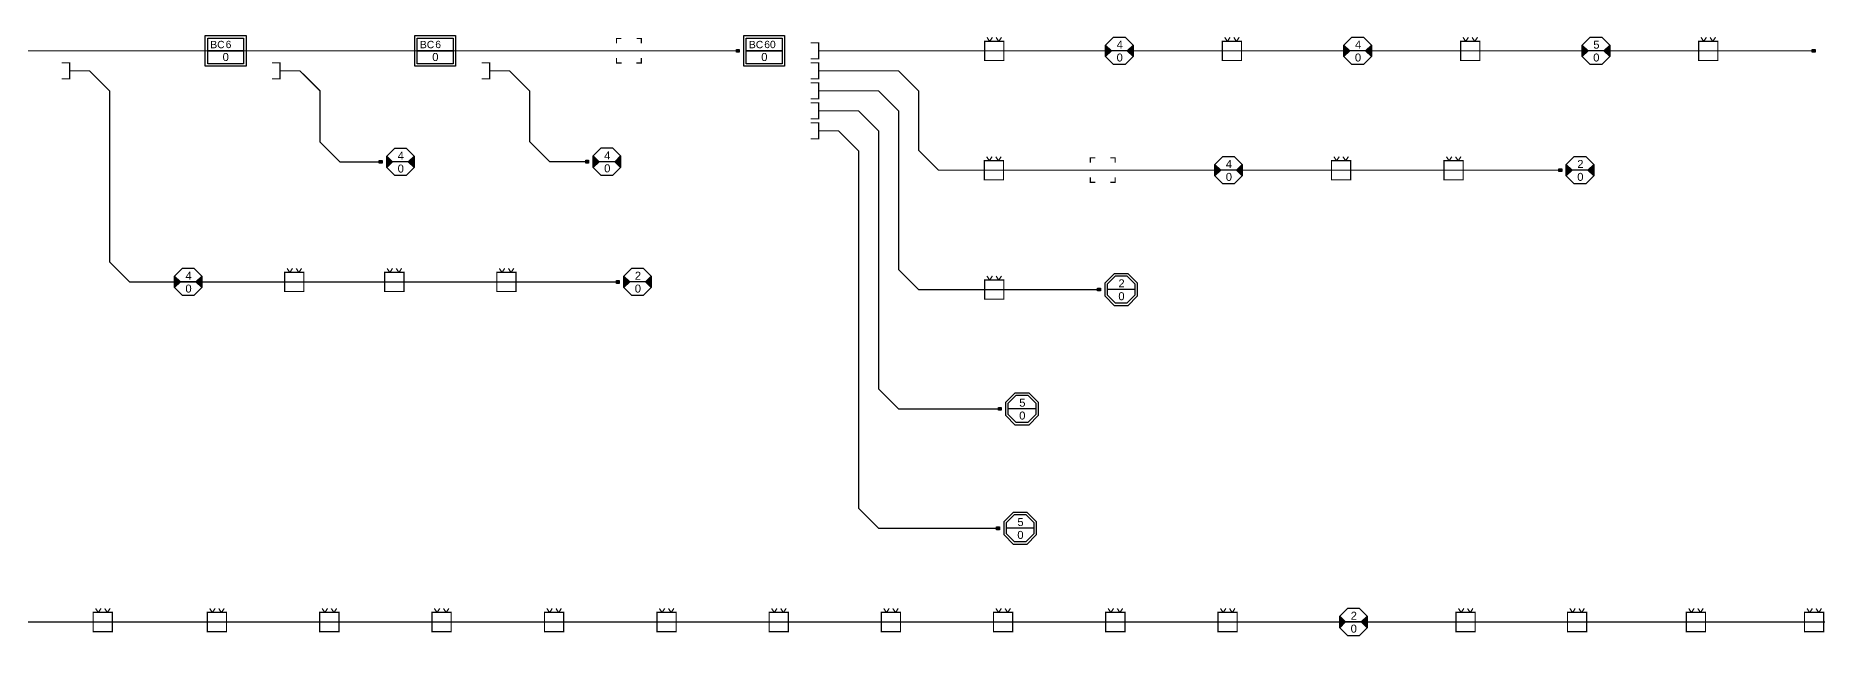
# Model space of a CAD drawing. Header units: millimetres. Extents: x -8 to 2215, y -1075 to 4.
# Drawn here: x 975.6 to 1420.9, y -518.1 to -361.5 of the extents above; entities that cross this region are included whole.
import ezdxf
from ezdxf.enums import TextEntityAlignment as Align

# ---------------------------------------------------------------- set-up
doc = ezdxf.new("R2010")
doc.units = ezdxf.units.MM
for name, color, linetype in [('1 - 012Fo Conduite', 4, '12Fo'), ('1 - 096Fo Conduite', 30, '96Fo'), ('2 - 012Fo Aerien', 4, '12Fo AERIEN'), ('2 - 048Fo Aerien', 60, '48Fo AERIEN'), ('BPE', 122, 'Continuous'), ('BPECHB', 7, 'Continuous'), ('BPEFACADE', 7, 'Continuous'), ('PBO-CHB', 122, 'Continuous'), ('PBO-POT', 5, 'Continuous'), ('PBOCHB', 7, 'Continuous'), ('PBOPOT', 7, 'Continuous'), ('PDTCHB', 7, 'Continuous'), ('PDTPOT', 7, 'Continuous')]:
    doc.layers.add(name, color=color, linetype=linetype)
doc.styles.add('arial', font='Arial')
doc.styles.get("Standard").update_dxf_attribs({"font": 'Arial'})
doc.styles.add('TimeNR', font='Arial')
doc.linetypes.add('12Fo', pattern='A,4,-0.5,["12Fo",Standard,S=1,R=0,X=0,Y=-0.5],-3.65', length=8.15)
doc.linetypes.add('12Fo AERIEN', pattern='A,4,[131,Arial,S=1,R=0,X=0,Y=-1],4,-0.5,["12Fo",Standard,S=1,R=0,X=0,Y=-0.5],-3.65', length=12.15)
doc.linetypes.add('48Fo AERIEN', pattern='A,4,[131,Arial,S=1,R=0,X=0,Y=-1],4,-0.5,["48Fo",Standard,S=1,R=0,X=0,Y=-0.5],-3.65', length=12.15)
doc.linetypes.add('96Fo', pattern='A,4,-0.5,["96Fo",Standard,S=1,R=0,X=0,Y=-0.5],-3.65', length=8.15)

# ---------------------------------------------------------------- blocks, each defined once
blk = doc.blocks.new('PBOPOT')
for points in [[(-3.426679, -1.42879), (-1.95254, -5e-06), (-3.426679, 1.42881)], [(3.426691, 1.42881), (1.952552, -5e-06), (3.426691, -1.42879)]]:
    blk.add_hatch(color=256).paths.add_polyline_path(points)
at = {"flags": 128}
blk.add_lwpolyline([(1.426691, 3.42881), (3.426691, 1.42881), (3.426691, -1.42879), (1.426691, -3.42879), (-1.426679, -3.42879), (-3.426679, -1.42879), (-3.426679, 1.42881), (-1.426679, 3.42881)], close=True, dxfattribs=at)
for points in [[(-3.426679, -1.42879), (-1.95254, -5e-06), (-3.426679, 1.42881)], [(1.952552, -5e-06), (-1.952552, 5e-06)], [(3.426691, -1.42879), (1.952552, -5e-06), (3.426691, 1.42881)]]:
    blk.add_lwpolyline(points, dxfattribs=at)
at = {"color": 0}
blk.add_attdef('NOE_NUM', text='', height=2, dxfattribs=at).set_placement((0.001141784766661, 8.271365), align=Align.MIDDLE_CENTER)
at = {"color": 0, "style": 'arial'}
for tag, p in [('NOE_NBLR', (0.0969086594349919, 1.557347)), ('NOE_NBEPIS', (0.0848216859684729, -1.659103))]:
    blk.add_attdef(tag, text='', height=2, dxfattribs=at).set_placement(p, align=Align.MIDDLE_CENTER)
at = {"flags": 1}
for tag, p in [('ADR_VILLE', (-0.1768844440455752, -8.610899999999999)), ('NOE_USAGE', (-0.0027624275011708, -6.6109)), ('ADR_VOIE', (-0.0969866524114251, -8.110899999999999)), ('MAT_CAPA', (-0.0278007986577182, -5.6109)), ('NOE_TYPE', (-0.0390622739191511, -5.1109)), ('ADR_NUM', (0.0294883948805995, -7.6109)), ('MAT_REF', (-0.0290025717184331, -4.6109)), ('.', (0.0511793784922741, -7.1109)), ('INF_NATURE', (-0.0913168354924303, -11.6109)), ('INF_PROPRI', (-0.099462566411737, -12.1109)), ('ADR_INSEE', (-0.0688707725924773, -9.610899999999999)), ('ADR_CPLT', (-0.0620635195879506, -9.110899999999999)), ('SEC_NUM', (0.0176129196191666, -11.1109)), ('ADR_CP', (-0.0066411563914469, -10.1109))]:
    blk.add_attdef(tag, text='', height=0.3, dxfattribs=at).set_placement(p, align=Align.MIDDLE_CENTER)
blk.add_attdef('NOE_POSE', text='', height=0.3, dxfattribs=at).set_placement((-1.134931, -6.060909), align=Align.MIDDLE_LEFT)
blk.add_attdef('INF_NUM', text='', height=0.3, dxfattribs=at).set_placement((0.9534980501014515, -10.550998), align=Align.MIDDLE_RIGHT)
blk = doc.blocks.new('BLKSYN.224')
at = {"layer": 'PBO-POT', "linetype": 'ByBlock'}
ref = blk.add_blockref('PBOPOT', (0, 0), dxfattribs=at)
ref.add_attrib('NOE_NBLR', '4', dxfattribs={"layer": '0', "height": 2, "style": 'arial'}).set_placement((0.0969086594349919, 1.557347), align=Align.MIDDLE_CENTER)
ref.add_attrib('NOE_NBEPIS', '0', dxfattribs={"layer": '0', "height": 2, "style": 'arial'}).set_placement((0.0848216859684729, -1.659103), align=Align.MIDDLE_CENTER)
blk = doc.blocks.new('BLKSYN.226')
at = {"layer": 'PBO-POT', "linetype": 'ByBlock'}
ref = blk.add_blockref('PBOPOT', (0, 0), dxfattribs=at)
ref.add_attrib('NOE_NBLR', '4', dxfattribs={"layer": '0', "height": 2, "style": 'arial'}).set_placement((0.0969086594349919, 1.557347), align=Align.MIDDLE_CENTER)
ref.add_attrib('NOE_NBEPIS', '0', dxfattribs={"layer": '0', "height": 2, "style": 'arial'}).set_placement((0.0848216859684729, -1.659103), align=Align.MIDDLE_CENTER)
blk = doc.blocks.new('BLKSYN.228')
at = {"layer": 'PBO-POT', "linetype": 'ByBlock'}
ref = blk.add_blockref('PBOPOT', (0, 0), dxfattribs=at)
ref.add_attrib('NOE_NBLR', '5', dxfattribs={"layer": '0', "height": 2, "style": 'arial'}).set_placement((0.0969086594349919, 1.557347), align=Align.MIDDLE_CENTER)
ref.add_attrib('NOE_NBEPIS', '0', dxfattribs={"layer": '0', "height": 2, "style": 'arial'}).set_placement((0.0848216859684729, -1.659103), align=Align.MIDDLE_CENTER)
blk = doc.blocks.new('BLKSYN.232')
at = {"layer": 'PBO-POT', "linetype": 'ByBlock'}
ref = blk.add_blockref('PBOPOT', (0, 0), dxfattribs=at)
ref.add_attrib('NOE_NBLR', '4', dxfattribs={"layer": '0', "height": 2, "style": 'arial'}).set_placement((0.0969086594349919, 1.557347), align=Align.MIDDLE_CENTER)
ref.add_attrib('NOE_NBEPIS', '0', dxfattribs={"layer": '0', "height": 2, "style": 'arial'}).set_placement((0.0848216859684729, -1.659103), align=Align.MIDDLE_CENTER)
blk = doc.blocks.new('BLKSYN.235')
at = {"layer": 'PBO-POT', "linetype": 'ByBlock'}
ref = blk.add_blockref('PBOPOT', (0, 0), dxfattribs=at)
ref.add_attrib('NOE_NBLR', '2', dxfattribs={"layer": '0', "height": 2, "style": 'arial'}).set_placement((0.0969086594349919, 1.557347), align=Align.MIDDLE_CENTER)
ref.add_attrib('NOE_NBEPIS', '0', dxfattribs={"layer": '0', "height": 2, "style": 'arial'}).set_placement((0.0848216859684729, -1.659103), align=Align.MIDDLE_CENTER)
blk = doc.blocks.new('BLKSYN.222')
at = {"layer": 'PBO-POT', "linetype": 'ByBlock'}
ref = blk.add_blockref('PBOPOT', (0, 0), dxfattribs=at)
ref.add_attrib('NOE_NBLR', '4', dxfattribs={"layer": '0', "height": 2, "style": 'arial'}).set_placement((0.0969086594349919, 1.557347), align=Align.MIDDLE_CENTER)
ref.add_attrib('NOE_NBEPIS', '0', dxfattribs={"layer": '0', "height": 2, "style": 'arial'}).set_placement((0.0848216859684729, -1.659103), align=Align.MIDDLE_CENTER)
blk = doc.blocks.new('BLKSYN.220')
at = {"layer": 'PBO-POT', "linetype": 'ByBlock'}
ref = blk.add_blockref('PBOPOT', (0, 0), dxfattribs=at)
ref.add_attrib('NOE_NBLR', '4', dxfattribs={"layer": '0', "height": 2, "style": 'arial'}).set_placement((0.0969086594349919, 1.557347), align=Align.MIDDLE_CENTER)
ref.add_attrib('NOE_NBEPIS', '0', dxfattribs={"layer": '0', "height": 2, "style": 'arial'}).set_placement((0.0848216859684729, -1.659103), align=Align.MIDDLE_CENTER)
blk = doc.blocks.new('BLKSYN.214')
at = {"layer": 'PBO-POT', "linetype": 'ByBlock'}
ref = blk.add_blockref('PBOPOT', (0, 0), dxfattribs=at)
ref.add_attrib('NOE_NBLR', '4', dxfattribs={"layer": '0', "height": 2, "style": 'arial'}).set_placement((0.0969086594349919, 1.557347), align=Align.MIDDLE_CENTER)
ref.add_attrib('NOE_NBEPIS', '0', dxfattribs={"layer": '0', "height": 2, "style": 'arial'}).set_placement((0.0848216859684729, -1.659103), align=Align.MIDDLE_CENTER)
blk = doc.blocks.new('BLKSYN.215')
at = {"layer": 'PBO-POT', "linetype": 'ByBlock'}
ref = blk.add_blockref('PBOPOT', (0, 0), dxfattribs=at)
ref.add_attrib('NOE_NBLR', '2', dxfattribs={"layer": '0', "height": 2, "style": 'arial'}).set_placement((0.0969086594349919, 1.557347), align=Align.MIDDLE_CENTER)
ref.add_attrib('NOE_NBEPIS', '0', dxfattribs={"layer": '0', "height": 2, "style": 'arial'}).set_placement((0.0848216859684729, -1.659103), align=Align.MIDDLE_CENTER)
blk = doc.blocks.new('BLKSYN.244')
at = {"layer": 'PBO-POT', "linetype": 'ByBlock'}
ref = blk.add_blockref('PBOPOT', (0, 0), dxfattribs=at)
ref.add_attrib('NOE_NBLR', '2', dxfattribs={"layer": '0', "height": 2, "style": 'arial'}).set_placement((0.0969086594349919, 1.557347), align=Align.MIDDLE_CENTER)
ref.add_attrib('NOE_NBEPIS', '0', dxfattribs={"layer": '0', "height": 2, "style": 'arial'}).set_placement((0.0848216859684729, -1.659103), align=Align.MIDDLE_CENTER)
blk = doc.blocks.new('BPECHB')
at = {"color": 122, "linetype": 'Continuous', "flags": 128}
for points in [[(-5.089844999999999, 3.810116999999999), (5.089844999999999, 3.810116999999999), (5.089844999999999, -3.810116999999999), (-5.089844999999999, -3.810116999999999)], [(-4.489844999999999, 3.210116999999999), (4.489844999999999, 3.210116999999999), (4.489844999999999, -3.210116999999999), (-4.489844999999999, -3.210116999999999)]]:
    blk.add_lwpolyline(points, close=True, dxfattribs=at)
at = {"color": 122, "flags": 128}
for points in [[(-4.489844999999999, 3.210116999999999), (4.489844999999999, 3.210116999999999), (4.489844999999999, 0), (-4.489844999999999, 0)], [(-4.489844999999999, 0), (4.489844999999999, 0), (4.489844999999999, -3.210116999999999), (-4.489844999999999, -3.210116999999999)]]:
    blk.add_lwpolyline(points, close=True, dxfattribs=at)
at = {"color": 122}
blk.add_text(' BC', height=1.8442, dxfattribs=at).set_placement((-4.550228999999999, 0.6583420000000001))
at = {"color": 122, "flags": 1}
blk.add_attdef('NOE_NUM', text='', height=2, dxfattribs=at).set_placement((0.2721694778089541, 7.153788999999999), align=Align.MIDDLE_CENTER)
at = {"color": 122, "linetype": 'ByBlock', "style": 'TimeNR'}
blk.add_attdef('NOE_NBEPIS', text='', height=1.844, dxfattribs=at).set_placement((-1e-16, 1.605058), align=Align.MIDDLE_LEFT)
at = {"color": 122, "style": 'arial'}
blk.add_attdef('NOE_NBLR', text='', height=2, dxfattribs=at).set_placement((0.0247808886300822, -1.529046), align=Align.MIDDLE_CENTER)
at = {"flags": 1}
for tag, p in [('NOE_USAGE', (0.2449582709981473, -7.728476)), ('MAT_CAPA', (0.2442271972495126, -6.728476)), ('NOE_TYPE', (0.2448187533659786, -6.228476)), ('ADR_NUM', (0.2457254494508585, -8.728475999999999)), ('MAT_REF', (0.2446951704370922, -5.728476)), ('.', (0.243890733198959, -8.228475999999999)), ('INF_NATURE', (0.2450474278090706, -12.728476)), ('INF_PROPRI', (0.244936022947063, -13.228476)), ('ADR_INSEE', (0.2458681742015199, -10.728476)), ('ADR_VILLE', (0.2459045095697046, -9.728475999999999)), ('ADR_CPLT', (0.2458352512169606, -10.228476)), ('ADR_VOIE', (0.2456949778750687, -9.228475999999999)), ('SEC_NUM', (0.2447890901512266, -12.228476)), ('ADR_CP', (0.2455895884925912, -11.228476))]:
    blk.add_attdef(tag, text='', height=0.3, dxfattribs=at).set_placement(p, align=Align.MIDDLE_CENTER)
blk.add_attdef('NOE_POSE', text='', height=0.3, dxfattribs=at).set_placement((-0.884025, -7.178484999999999), align=Align.MIDDLE_LEFT)
blk.add_attdef('INF_NUM', text='', height=0.3, dxfattribs=at).set_placement((1.243281677659433, -11.668574), align=Align.MIDDLE_RIGHT)
blk = doc.blocks.new('BLKSYN.221')
at = {"layer": 'BPE', "linetype": 'ByBlock'}
ref = blk.add_blockref('BPECHB', (0, 0), dxfattribs=at)
ref.add_attrib('NOE_NBEPIS', '6', dxfattribs={"layer": '0', "height": 1.844, "style": 'TimeNR'}).set_placement((-1e-16, 1.605058), align=Align.MIDDLE_LEFT)
ref.add_attrib('NOE_NBLR', '0', dxfattribs={"layer": '0', "height": 2, "style": 'arial'}).set_placement((0.0247808886300822, -1.529046), align=Align.MIDDLE_CENTER)
blk = doc.blocks.new('BLKSYN.223')
at = {"layer": 'BPE', "linetype": 'ByBlock'}
ref = blk.add_blockref('BPECHB', (0, 0), dxfattribs=at)
ref.add_attrib('NOE_NBEPIS', '6', dxfattribs={"layer": '0', "height": 1.844, "style": 'TimeNR'}).set_placement((-1e-16, 1.605058), align=Align.MIDDLE_LEFT)
ref.add_attrib('NOE_NBLR', '0', dxfattribs={"layer": '0', "height": 2, "style": 'arial'}).set_placement((0.0247808886300822, -1.529046), align=Align.MIDDLE_CENTER)
blk = doc.blocks.new('BLKSYN.242')
at = {"layer": 'BPE', "linetype": 'ByBlock'}
ref = blk.add_blockref('BPECHB', (0, 0), dxfattribs=at)
ref.add_attrib('NOE_NBEPIS', '60', dxfattribs={"layer": '0', "height": 1.844, "style": 'TimeNR'}).set_placement((-1e-16, 1.605058), align=Align.MIDDLE_LEFT)
ref.add_attrib('NOE_NBLR', '0', dxfattribs={"layer": '0', "height": 2, "style": 'arial'}).set_placement((0.0247808886300822, -1.529046), align=Align.MIDDLE_CENTER)
blk = doc.blocks.new('PBOCHB')
at = {"flags": 128}
for points in [[(1.675213, 4.028807), (4.026685, 1.677336), (4.026685, -1.677321), (1.675213, -4.028792), (-1.675213, -4.028792), (-4.026685, -1.677321), (-4.026685, 1.677336), (-1.675213, 4.028807)], [(1.426685, 3.428807), (3.426685, 1.428807), (3.426685, -1.428792), (1.426685, -3.428792), (-1.426685, -3.428792), (-3.426685, -1.428792), (-3.426685, 1.428807), (-1.426685, 3.428807)]]:
    blk.add_lwpolyline(points, close=True, dxfattribs=at)
blk.add_lwpolyline([(3.426685, -8e-06), (-3.426685, 8e-06)], dxfattribs=at)
blk.add_attdef('NOE_NUM', text='', height=2).set_placement((0.0353450000000004, 8.271365), align=Align.MIDDLE_CENTER)
at = {"color": 0, "style": 'arial'}
for tag, p in [('NOE_NBLR', (0.0969086594349919, 1.557347)), ('NOE_NBEPIS', (0.0848216859684729, -1.659103))]:
    blk.add_attdef(tag, text='', height=2, dxfattribs=at).set_placement(p, align=Align.MIDDLE_CENTER)
at = {"flags": 1}
for tag, p in [('NOE_USAGE', (0.0397609999999999, -6.6109)), ('MAT_CAPA', (0.0640689999999999, -5.6109)), ('ADR_NUM', (0.008278, -7.6109)), ('NOE_TYPE', (0.075923, -5.1109)), ('ADR_VOIE', (0.1347240000000001, -8.110899999999999)), ('ADR_VILLE', (0.2148309999999996, -8.610899999999999)), ('MAT_REF', (0.065739, -4.6109)), ('.', (-0.015296, -7.1109)), ('INF_NATURE', (0.1284549999999998, -11.6109)), ('INF_PROPRI', (0.1365409999999998, -12.1109)), ('ADR_INSEE', (0.1068299999999998, -9.610899999999999)), ('ADR_CPLT', (0.0999399999999999, -9.110899999999999)), ('SEC_NUM', (0.019218, -11.1109)), ('ADR_CP', (0.044273, -10.1109))]:
    blk.add_attdef(tag, text='', height=0.3, dxfattribs=at).set_placement(p, align=Align.MIDDLE_CENTER)
blk.add_attdef('NOE_POSE', text='', height=0.3, dxfattribs=at).set_placement((-1.134931, -6.060909), align=Align.MIDDLE_LEFT)
blk.add_attdef('INF_NUM', text='', height=0.3, dxfattribs=at).set_placement((1.129701, -10.550998), align=Align.MIDDLE_RIGHT)
blk = doc.blocks.new('BLKSYN.238')
at = {"layer": 'PBO-CHB', "linetype": 'ByBlock'}
ref = blk.add_blockref('PBOCHB', (0, 0), dxfattribs=at)
ref.add_attrib('NOE_NBLR', '2', dxfattribs={"layer": '0', "height": 2, "style": 'arial'}).set_placement((0.0969086594349919, 1.557347), align=Align.MIDDLE_CENTER)
ref.add_attrib('NOE_NBEPIS', '0', dxfattribs={"layer": '0', "height": 2, "style": 'arial'}).set_placement((0.0848216859684729, -1.659103), align=Align.MIDDLE_CENTER)
blk = doc.blocks.new('BLKSYN.240')
at = {"layer": 'PBO-CHB', "linetype": 'ByBlock'}
ref = blk.add_blockref('PBOCHB', (0, 0), dxfattribs=at)
ref.add_attrib('NOE_NBLR', '5', dxfattribs={"layer": '0', "height": 2, "style": 'arial'}).set_placement((0.0969086594349919, 1.557347), align=Align.MIDDLE_CENTER)
ref.add_attrib('NOE_NBEPIS', '0', dxfattribs={"layer": '0', "height": 2, "style": 'arial'}).set_placement((0.0848216859684729, -1.659103), align=Align.MIDDLE_CENTER)
blk = doc.blocks.new('BLKSYN.241')
at = {"layer": 'PBO-CHB', "linetype": 'ByBlock'}
ref = blk.add_blockref('PBOCHB', (0, 0), dxfattribs=at)
ref.add_attrib('NOE_NBLR', '5', dxfattribs={"layer": '0', "height": 2, "style": 'arial'}).set_placement((0.0969086594349919, 1.557347), align=Align.MIDDLE_CENTER)
ref.add_attrib('NOE_NBEPIS', '0', dxfattribs={"layer": '0', "height": 2, "style": 'arial'}).set_placement((0.0848216859684729, -1.659103), align=Align.MIDDLE_CENTER)
blk = doc.blocks.new('PDTPOT')
at = {"linetype": 'Continuous', "const_width": 0.3, "elevation": 1, "flags": 128}
blk.add_lwpolyline([(2.4, 2.4), (-2.4, 2.4), (-2.4, -2.4), (2.4, -2.4)], close=True, dxfattribs=at)
at = {"layer": 'BPEFACADE', "linetype": 'Continuous', "const_width": 0.3, "flags": 128}
for points in [[(-1.137556, 2.383611), (-1.790016, 3.383611)], [(-1.092005, 2.400302), (-0.442005, 3.400302)], [(1.134329, 2.379481), (0.481869, 3.379481)], [(1.179879, 2.396172), (1.829879, 3.396172)]]:
    blk.add_lwpolyline(points, dxfattribs=at)
blk = doc.blocks.new('BLKSYN.216')
at = {"layer": 'PBOPOT', "linetype": 'ByBlock'}
blk.add_blockref('PDTPOT', (0, 0), dxfattribs=at)
blk = doc.blocks.new('BLKSYN.217')
at = {"layer": 'PDTPOT', "linetype": 'ByBlock'}
blk.add_blockref('PDTPOT', (0, 0), dxfattribs=at)
blk = doc.blocks.new('BLKSYN.218')
at = {"layer": 'PDTPOT', "linetype": 'ByBlock'}
blk.add_blockref('PDTPOT', (0, 0), dxfattribs=at)
blk = doc.blocks.new('BLKSYN.225')
at = {"layer": 'PBOPOT', "linetype": 'ByBlock'}
blk.add_blockref('PDTPOT', (0, 0), dxfattribs=at)
blk = doc.blocks.new('BLKSYN.227')
at = {"layer": 'PBOPOT', "linetype": 'ByBlock'}
blk.add_blockref('PDTPOT', (0, 0), dxfattribs=at)
blk = doc.blocks.new('BLKSYN.229')
at = {"layer": 'PBOPOT', "linetype": 'ByBlock'}
blk.add_blockref('PDTPOT', (0, 0), dxfattribs=at)
blk = doc.blocks.new('BLKSYN.231')
at = {"layer": 'PBOCHB', "linetype": 'ByBlock'}
blk.add_blockref('PDTPOT', (0, 0), dxfattribs=at)
blk = doc.blocks.new('BLKSYN.233')
at = {"layer": 'PBOPOT', "linetype": 'ByBlock'}
blk.add_blockref('PDTPOT', (0, 0), dxfattribs=at)
blk = doc.blocks.new('BLKSYN.236')
at = {"layer": 'PBOPOT', "linetype": 'ByBlock'}
blk.add_blockref('PDTPOT', (0, 0), dxfattribs=at)
blk = doc.blocks.new('BLKSYN.237')
at = {"layer": 'PDTPOT', "linetype": 'ByBlock'}
blk.add_blockref('PDTPOT', (0, 0), dxfattribs=at)
blk = doc.blocks.new('BLKSYN.239')
at = {"layer": 'PBOCHB', "linetype": 'ByBlock'}
blk.add_blockref('PDTPOT', (0, 0), dxfattribs=at)
blk = doc.blocks.new('BLKSYN.248')
at = {"layer": 'PDTPOT', "linetype": 'ByBlock'}
blk.add_blockref('PDTPOT', (0, 0), dxfattribs=at)
blk = doc.blocks.new('BLKSYN.249')
at = {"layer": 'PDTPOT', "linetype": 'ByBlock'}
blk.add_blockref('PDTPOT', (0, 0), dxfattribs=at)
blk = doc.blocks.new('BLKSYN.250')
at = {"layer": 'PDTPOT', "linetype": 'ByBlock'}
blk.add_blockref('PDTPOT', (0, 0), dxfattribs=at)
blk = doc.blocks.new('BLKSYN.251')
at = {"layer": 'PDTPOT', "linetype": 'ByBlock'}
blk.add_blockref('PDTPOT', (0, 0), dxfattribs=at)
blk = doc.blocks.new('BLKSYN.252')
at = {"layer": 'PDTPOT', "linetype": 'ByBlock'}
blk.add_blockref('PDTPOT', (0, 0), dxfattribs=at)
blk = doc.blocks.new('BLKSYN.253')
at = {"layer": 'PDTPOT', "linetype": 'ByBlock'}
blk.add_blockref('PDTPOT', (0, 0), dxfattribs=at)
blk = doc.blocks.new('BLKSYN.254')
at = {"layer": 'PDTPOT', "linetype": 'ByBlock'}
blk.add_blockref('PDTPOT', (0, 0), dxfattribs=at)
blk = doc.blocks.new('BLKSYN.255')
at = {"layer": 'PDTPOT', "linetype": 'ByBlock'}
blk.add_blockref('PDTPOT', (0, 0), dxfattribs=at)
blk = doc.blocks.new('BLKSYN.256')
at = {"layer": 'PDTPOT', "linetype": 'ByBlock'}
blk.add_blockref('PDTPOT', (0, 0), dxfattribs=at)
blk = doc.blocks.new('BLKSYN.257')
at = {"layer": 'PDTPOT', "linetype": 'ByBlock'}
blk.add_blockref('PDTPOT', (0, 0), dxfattribs=at)
blk = doc.blocks.new('BLKSYN.258')
at = {"layer": 'PDTPOT', "linetype": 'ByBlock'}
blk.add_blockref('PDTPOT', (0, 0), dxfattribs=at)
blk = doc.blocks.new('BLKSYN.278')
at = {"layer": 'PBOPOT', "linetype": 'ByBlock'}
blk.add_blockref('PDTPOT', (0, 0), dxfattribs=at)
blk = doc.blocks.new('BLKSYN.279')
at = {"layer": 'PDTPOT', "linetype": 'ByBlock'}
blk.add_blockref('PDTPOT', (0, 0), dxfattribs=at)
blk = doc.blocks.new('BLKSYN.280')
at = {"layer": 'PDTPOT', "linetype": 'ByBlock'}
blk.add_blockref('PDTPOT', (0, 0), dxfattribs=at)
blk = doc.blocks.new('BLKSYN.281')
at = {"layer": 'PDTPOT', "linetype": 'ByBlock'}
blk.add_blockref('PDTPOT', (0, 0), dxfattribs=at)
blk = doc.blocks.new('PDTCHB')
at = {"layer": 'BPEFACADE', "color": 7, "linetype": 'Continuous', "const_width": 0.3, "flags": 128}
for points in [[(-3.109863, 1.852839), (-3.109985, 3.09603), (-1.890085, 3.09603)], [(3.09515, 1.854033), (3.095272, 3.097224), (1.875372, 3.097224)], [(-1.866312, -3.016638), (-3.109503, -3.016961), (-3.1097, -1.797061)], [(3.097978, -1.776809), (3.097978, -3.02), (1.872531, -3.02)]]:
    blk.add_lwpolyline(points, dxfattribs=at)
blk = doc.blocks.new('BLKSYN.234')
at = {"layer": 'PDTPOT', "linetype": 'ByBlock'}
blk.add_blockref('PDTCHB', (0, 0), dxfattribs=at)
blk = doc.blocks.new('BLKSYN.243')
at = {"layer": 'BPECHB', "linetype": 'ByBlock'}
blk.add_blockref('PDTCHB', (0, 0), dxfattribs=at)

msp = doc.modelspace()

# ---------------------------------------------------------------- hatches: boundary and pattern name
at = {"layer": '1 - 012Fo Conduite', "linetype": 'ByBlock'}
for points in [[(1216.269183403425, -455.1306929920399), (1216.269183403425, -454.4306929920399), (1216.969183403425, -454.4306929920399), (1216.969183403425, -455.1306929920399)], [(1215.80281854289, -484.9643280786639), (1215.80281854289, -484.2643280786639), (1216.50281854289, -484.2643280786639), (1216.50281854289, -484.9643280786639)]]:
    msp.add_hatch(color=256, dxfattribs=at).paths.add_polyline_path(points)
at = {"layer": '1 - 096Fo Conduite', "linetype": 'ByBlock'}
msp.add_hatch(color=256, dxfattribs=at).paths.add_polyline_path([(1150.790393413176, -365.6285390978617), (1150.790393413176, -364.9285390978616), (1151.490393413176, -364.9285390978616), (1151.490393413176, -365.6285390978617)])
at = {"layer": '2 - 012Fo Aerien', "linetype": 'ByBlock'}
for points in [[(1061.517813044001, -393.3893319806461), (1061.517813044001, -392.6893319806461), (1062.217813044001, -392.6893319806461), (1062.217813044001, -393.3893319806461)], [(1113.136554118397, -393.3278367410644), (1113.136554118397, -392.6278367410644), (1113.836554118396, -392.6278367410644), (1113.836554118396, -393.3278367410644)], [(1356.342807532724, -395.463422818792), (1356.342807532724, -394.7634228187919), (1357.042807532724, -394.7634228187919), (1357.042807532724, -395.463422818792)], [(1120.789597961869, -423.3893319806461), (1120.789597961869, -422.6893319806461), (1121.489597961868, -422.6893319806461), (1121.489597961868, -423.3893319806461)], [(1241.052409469601, -425.297057905416), (1241.052409469601, -424.5970579054159), (1241.7524094696, -424.5970579054159), (1241.7524094696, -425.297057905416)]]:
    msp.add_hatch(color=256, dxfattribs=at).paths.add_polyline_path(points)
at = {"layer": '2 - 048Fo Aerien', "linetype": 'ByBlock'}
msp.add_hatch(color=256, dxfattribs=at).paths.add_polyline_path([(1419.664195191386, -365.6285390978617), (1419.664195191386, -364.9285390978616), (1420.364195191386, -364.9285390978616), (1420.364195191386, -365.6285390978617)])

# ---------------------------------------------------------------- linework, layer by layer
at = {"layer": '1 - 012Fo Conduite', "linetype": 'ByBlock', "const_width": 0.3, "flags": 128}
for points in [[(1169.320083413176, -378.2785390978618), (1171.320083413176, -378.2785390978618), (1171.320083413176, -382.2785390978618), (1169.320083413176, -382.2785390978618)], [(1171.320083413176, -380.2785390978618), (1181.320083413176, -380.2785390978618), (1186.320083413176, -385.2785390978618), (1186.320083413176, -449.7806929920399), (1191.320083413176, -454.7806929920399), (1216.619183403425, -454.7806929920399)], [(1169.320083413176, -383.2785390978618), (1171.320083413176, -383.2785390978618), (1171.320083413176, -387.2785390978618), (1169.320083413176, -387.2785390978618)], [(1171.320083413176, -385.2785390978618), (1176.320083413176, -385.2785390978618), (1181.320083413176, -390.2785390978618), (1181.320083413176, -479.6143280786639), (1186.320083413176, -484.6143280786639), (1216.15281854289, -484.6143280786639)]]:
    msp.add_lwpolyline(points, dxfattribs=at)
at = {"layer": '1 - 012Fo Conduite', "linetype": 'ByBlock', "flags": 128}
for points in [[(1216.269183403425, -455.1306929920399), (1216.269183403425, -454.4306929920399), (1216.969183403425, -454.4306929920399), (1216.969183403425, -455.1306929920399), (1216.269183403425, -455.1306929920399)], [(1215.80281854289, -484.9643280786639), (1215.80281854289, -484.2643280786639), (1216.50281854289, -484.2643280786639), (1216.50281854289, -484.9643280786639), (1215.80281854289, -484.9643280786639)]]:
    msp.add_lwpolyline(points, close=True, dxfattribs=at)
at = {"layer": '1 - 096Fo Conduite', "linetype": 'ByBlock', "const_width": 0.3, "flags": 128}
for points in [[(970.5344987598304, -365.2785390978618), (1023.115000389414, -365.2785390978618)], [(1023.115000389414, -365.2785390978618), (1075.507270397335, -365.2785390978618)], [(1075.507270397335, -365.2785390978618), (1123.927813405255, -365.2785390978618)], [(1123.927813405255, -365.2785390978618), (1151.140393413176, -365.2785390978618)]]:
    msp.add_lwpolyline(points, dxfattribs=at)
at = {"layer": '1 - 096Fo Conduite', "linetype": 'ByBlock', "flags": 128}
msp.add_lwpolyline([(1150.790393413176, -365.6285390978617), (1150.790393413176, -364.9285390978616), (1151.490393413176, -364.9285390978616), (1151.490393413176, -365.6285390978617), (1150.790393413176, -365.6285390978617)], close=True, dxfattribs=at)
at = {"layer": '2 - 012Fo Aerien', "linetype": 'ByBlock', "const_width": 0.3, "flags": 128}
for points in [[(982.1243437598304, -368.2785390978618), (984.1243437598304, -368.2785390978618), (984.1243437598304, -372.2785390978618), (982.1243437598304, -372.2785390978618)], [(1034.704845389414, -368.2785390978618), (1036.704845389414, -368.2785390978618), (1036.704845389414, -372.2785390978618), (1034.704845389414, -372.2785390978618)], [(1087.097115397335, -368.2785390978618), (1089.097115397335, -368.2785390978618), (1089.097115397335, -372.2785390978618), (1087.097115397335, -372.2785390978618)], [(1169.320083413176, -368.2785390978618), (1171.320083413176, -368.2785390978618), (1171.320083413176, -372.2785390978618), (1169.320083413176, -372.2785390978618)], [(984.1243437598304, -370.2785390978618), (989.1243437598304, -370.2785390978618), (994.1243437598305, -375.2785390978618), (994.1243437598305, -418.0393319806462), (999.1243437598305, -423.0393319806462), (1013.75012875008, -423.0393319806462)], [(1036.704845389414, -370.2785390978618), (1041.704845389414, -370.2785390978618), (1046.704845389414, -375.2785390978618), (1046.704845389414, -388.0393319806462), (1051.704845389414, -393.0393319806462), (1061.867813044001, -393.0393319806462)], [(1089.097115397335, -370.2785390978618), (1094.097115397335, -370.2785390978618), (1099.097115397335, -375.2785390978618), (1099.097115397335, -387.9778367410645), (1104.097115397335, -392.9778367410645), (1113.486554118396, -392.9778367410645)], [(1169.320083413176, -373.2785390978618), (1171.320083413176, -373.2785390978618), (1171.320083413176, -377.2785390978618), (1169.320083413176, -377.2785390978618)], [(1171.320083413176, -370.2785390978618), (1191.320083413176, -370.2785390978618), (1196.320083413176, -375.2785390978618), (1196.320083413176, -390.1134228187919), (1201.320083413176, -395.1134228187919), (1215.11506752364, -395.1134228187919)], [(1171.320083413176, -375.2785390978618), (1186.320083413176, -375.2785390978618), (1191.320083413176, -380.2785390978618), (1191.320083413176, -419.9470579054159), (1196.320083413176, -424.9470579054159), (1215.196853070698, -424.9470579054159)], [(1215.11506752364, -395.1134228187919), (1242.336654784643, -395.1134228187919)], [(1242.336654784643, -395.1134228187919), (1273.779806050832, -395.1134228187919)], [(1273.779806050832, -395.1134228187919), (1301.900346102455, -395.1134228187919)], [(1301.900346102455, -395.1134228187919), (1330.020886154078, -395.1134228187919)], [(1330.020886154078, -395.1134228187919), (1356.692807532724, -395.1134228187919)], [(1013.75012875008, -423.0393319806462), (1040.267734511083, -423.0393319806462)], [(1040.267734511083, -423.0393319806462), (1065.267734511083, -423.0393319806462)], [(1065.267734511083, -423.0393319806462), (1093.307737649954, -423.0393319806462)], [(1093.307737649954, -423.0393319806462), (1121.139597961869, -423.0393319806462)], [(1215.196853070698, -424.9470579054159), (1241.402409469601, -424.9470579054159)], [(964.2875427300285, -508.0393319806462), (992.4080827816509, -508.0393319806462)], [(992.4080827816509, -508.0393319806462), (1020.915496548756, -508.0393319806462)], [(1020.915496548756, -508.0393319806462), (1049.036036600378, -508.0393319806462)], [(1049.036036600378, -508.0393319806462), (1077.074791104943, -508.0393319806462)], [(1077.074791104943, -508.0393319806462), (1105.195331156566, -508.0393319806462)], [(1105.195331156566, -508.0393319806462), (1133.315871208188, -508.0393319806462)], [(1133.315871208188, -508.0393319806462), (1161.354625712753, -508.0393319806462)], [(1161.354625712753, -508.0393319806462), (1189.393380217317, -508.0393319806462)], [(1189.393380217317, -508.0393319806462), (1217.432134721882, -508.0393319806462)], [(1217.432134721882, -508.0393319806462), (1245.470889226447, -508.0393319806462)], [(1245.470889226447, -508.0393319806462), (1273.54242038155, -508.0393319806462)], [(1273.54242038155, -508.0393319806462), (1304.985571647739, -508.0393319806462)], [(1304.985571647739, -508.0393319806462), (1333.02557478661, -508.0393319806462)], [(1333.02557478661, -508.0393319806462), (1360.877346303817, -508.0393319806462)], [(1360.877346303817, -508.0393319806462), (1390.585009797783, -508.0393319806462)], [(1390.585009797783, -508.0393319806462), (1420.13846695493, -508.0393319806462)], [(1420.13846695493, -508.0393319806462), (1449.846130448896, -508.0393319806462)]]:
    msp.add_lwpolyline(points, dxfattribs=at)
at = {"layer": '2 - 012Fo Aerien', "linetype": 'ByBlock', "flags": 128}
for points in [[(1061.517813044001, -393.3893319806461), (1061.517813044001, -392.6893319806461), (1062.217813044001, -392.6893319806461), (1062.217813044001, -393.3893319806461), (1061.517813044001, -393.3893319806461)], [(1113.136554118397, -393.3278367410644), (1113.136554118397, -392.6278367410644), (1113.836554118396, -392.6278367410644), (1113.836554118396, -393.3278367410644), (1113.136554118397, -393.3278367410644)], [(1356.342807532724, -395.463422818792), (1356.342807532724, -394.7634228187919), (1357.042807532724, -394.7634228187919), (1357.042807532724, -395.463422818792), (1356.342807532724, -395.463422818792)], [(1120.789597961869, -423.3893319806461), (1120.789597961869, -422.6893319806461), (1121.489597961868, -422.6893319806461), (1121.489597961868, -423.3893319806461), (1120.789597961869, -423.3893319806461)], [(1241.052409469601, -425.297057905416), (1241.052409469601, -424.5970579054159), (1241.7524094696, -424.5970579054159), (1241.7524094696, -425.297057905416), (1241.052409469601, -425.297057905416)]]:
    msp.add_lwpolyline(points, close=True, dxfattribs=at)
at = {"layer": '2 - 048Fo Aerien', "linetype": 'ByBlock', "const_width": 0.3, "flags": 128}
for points in [[(1169.320083413176, -363.2785390978618), (1171.320083413176, -363.2785390978618), (1171.320083413176, -367.2785390978618), (1169.320083413176, -367.2785390978618)], [(1171.320083413176, -365.2785390978618), (1215.196853070698, -365.2785390978618)], [(1215.196853070698, -365.2785390978618), (1246.485798060947, -365.2785390978618)], [(1246.485798060947, -365.2785390978618), (1274.60633811257, -365.2785390978618)], [(1274.60633811257, -365.2785390978618), (1306.04948937876, -365.2785390978618)], [(1306.04948937876, -365.2785390978618), (1334.170029430382, -365.2785390978618)], [(1334.170029430382, -365.2785390978618), (1365.613180696572, -365.2785390978618)], [(1365.613180696572, -365.2785390978618), (1393.651935201136, -365.2785390978618)], [(1393.651935201136, -365.2785390978618), (1420.014195191386, -365.2785390978618)]]:
    msp.add_lwpolyline(points, dxfattribs=at)
at = {"layer": '2 - 048Fo Aerien', "linetype": 'ByBlock', "flags": 128}
msp.add_lwpolyline([(1419.664195191386, -365.6285390978617), (1419.664195191386, -364.9285390978616), (1420.364195191386, -364.9285390978616), (1420.364195191386, -365.6285390978617), (1419.664195191386, -365.6285390978617)], close=True, dxfattribs=at)

# ---------------------------------------------------------------- block references
at = {"layer": 'BPE', "linetype": 'ByBlock'}
for name, p in [('BLKSYN.221', (1023.115000389414, -365.2785390978618)), ('BLKSYN.223', (1075.507270397335, -365.2785390978618)), ('BLKSYN.242', (1157.730238413176, -365.2785390978618))]:
    msp.add_blockref(name, p, dxfattribs=at)
at = {"layer": 'PBO-CHB', "linetype": 'ByBlock'}
for name, p in [('BLKSYN.238', (1246.929094469601, -424.9470579054159)), ('BLKSYN.240', (1222.145868403425, -454.7806929920399)), ('BLKSYN.241', (1221.67950354289, -484.6143280786639))]:
    msp.add_blockref(name, p, dxfattribs=at)
at = {"layer": 'PBO-POT', "linetype": 'ByBlock'}
for name, p in [('BLKSYN.224', (1246.485798060947, -365.2785390978618)), ('BLKSYN.226', (1306.04948937876, -365.2785390978618)), ('BLKSYN.228', (1365.613180696572, -365.2785390978618)), ('BLKSYN.220', (1066.794498044001, -393.0393319806462)), ('BLKSYN.222', (1118.413239118396, -392.9778367410645)), ('BLKSYN.232', (1273.779806050832, -395.1134228187919)), ('BLKSYN.235', (1361.619492532724, -395.1134228187919)), ('BLKSYN.214', (1013.75012875008, -423.0393319806462)), ('BLKSYN.215', (1126.066282961868, -423.0393319806462)), ('BLKSYN.244', (1304.985571647739, -508.0393319806462))]:
    msp.add_blockref(name, p, dxfattribs=at)
at = {"layer": 'PDTCHB', "linetype": 'ByBlock'}
for name, p in [('BLKSYN.243', (1123.927813405255, -365.2785390978618)), ('BLKSYN.234', (1242.336654784643, -395.1134228187919))]:
    msp.add_blockref(name, p, dxfattribs=at)
at = {"layer": 'PDTPOT', "linetype": 'ByBlock'}
for name, p in [('BLKSYN.225', (1215.196853070698, -365.2785390978618)), ('BLKSYN.227', (1274.60633811257, -365.2785390978618)), ('BLKSYN.229', (1334.170029430382, -365.2785390978618)), ('BLKSYN.231', (1393.651935201136, -365.2785390978618)), ('BLKSYN.233', (1215.11506752364, -395.1134228187919)), ('BLKSYN.236', (1301.900346102455, -395.1134228187919)), ('BLKSYN.237', (1330.020886154078, -395.1134228187919)), ('BLKSYN.216', (1040.267734511083, -423.0393319806462)), ('BLKSYN.217', (1065.267734511083, -423.0393319806462)), ('BLKSYN.218', (1093.307737649954, -423.0393319806462)), ('BLKSYN.239', (1215.196853070698, -424.9470579054159)), ('BLKSYN.248', (992.4080827816509, -508.0393319806462)), ('BLKSYN.249', (1020.915496548756, -508.0393319806462)), ('BLKSYN.250', (1049.036036600378, -508.0393319806462)), ('BLKSYN.251', (1077.074791104943, -508.0393319806462)), ('BLKSYN.252', (1105.195331156566, -508.0393319806462)), ('BLKSYN.253', (1133.315871208188, -508.0393319806462)), ('BLKSYN.254', (1161.354625712753, -508.0393319806462)), ('BLKSYN.255', (1189.393380217317, -508.0393319806462)), ('BLKSYN.256', (1217.432134721882, -508.0393319806462)), ('BLKSYN.257', (1245.470889226447, -508.0393319806462)), ('BLKSYN.258', (1273.54242038155, -508.0393319806462)), ('BLKSYN.278', (1333.02557478661, -508.0393319806462)), ('BLKSYN.279', (1360.877346303817, -508.0393319806462)), ('BLKSYN.280', (1390.585009797783, -508.0393319806462)), ('BLKSYN.281', (1420.13846695493, -508.0393319806462))]:
    msp.add_blockref(name, p, dxfattribs=at)

doc.saveas('drawing.dxf')
